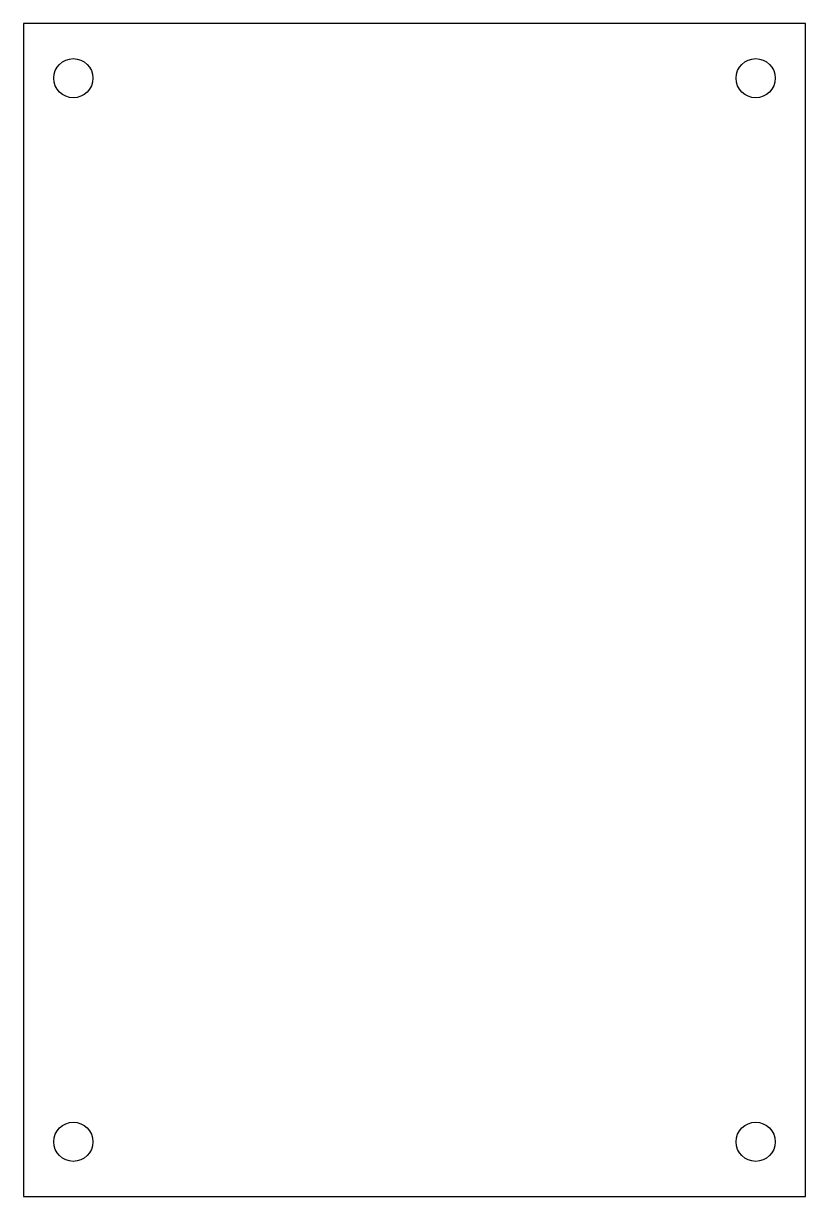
# Model space of a CAD drawing. Header units: millimetres. Extents: x -20 to 20, y -18.5 to 41.5.
import ezdxf

# ---------------------------------------------------------------- set-up
doc = ezdxf.new("R2010")
doc.units = ezdxf.units.MM

msp = doc.modelspace()

# ---------------------------------------------------------------- linework, layer by layer
msp.add_lwpolyline([(-20, 41.5), (-20, -18.5), (20, -18.5), (20, 41.5)], close=True)
for centre in [(-17.45, 38.7), (17.45, 38.7), (-17.45, -15.7), (17.45, -15.7)]:
    msp.add_circle(centre, 1)

doc.saveas('drawing.dxf')
